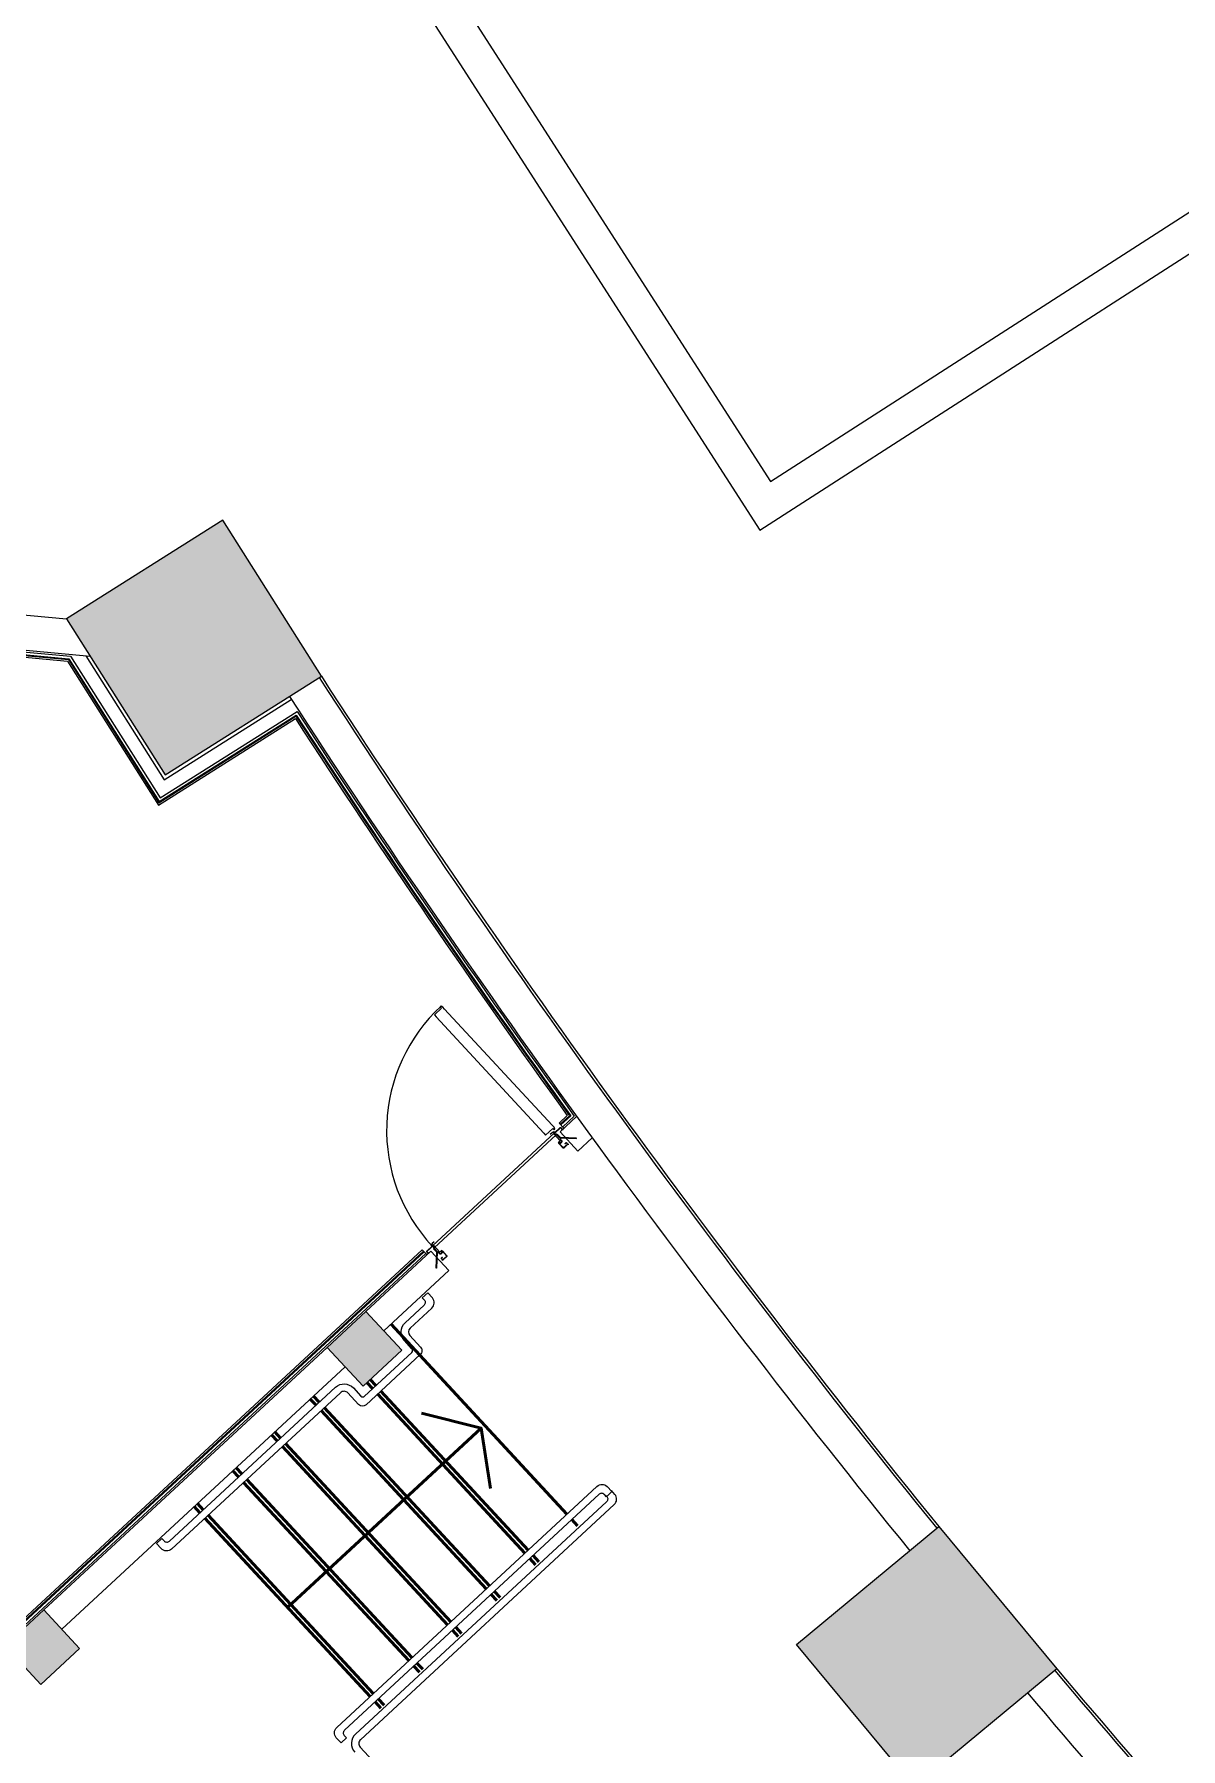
# Model space of a CAD drawing. Header units: centimetres. Extents: x 139057 to 200038, y 34824 to 80516.
# Drawn here: x 165815 to 166467, y 49141 to 50116 of the extents above; entities that cross this region are included whole.
import ezdxf

# ---------------------------------------------------------------- set-up
doc = ezdxf.new("R2010")
doc.units = ezdxf.units.CM
doc.header["$LTSCALE"] = 100
doc.linetypes.add('B-CORE-P1$0$HIDDEN', pattern=[9.525, 6.35, -3.175])
doc.linetypes.add('B-CORE-P1$0$HIDDEN2', pattern=[4.7625, 3.175, -1.5875])
doc.layers.get('0').update_dxf_attribs({"lineweight": 0})
for name, color, linetype, lineweight in [('410_STRUTTURE_001-AM_0', 7, 'Continuous', 0), ('430_TAVOLATI_001-AM_0', 3, 'Continuous', 0), ('437_RIVESTIMENTI_001-AM_0', 13, 'Continuous', 0), ('441_SERRAMENTI_001-AM_0', 1, 'Continuous', 0), ('448_SCALE_001-AM_0', 216, 'Continuous', 50)]:
    doc.layers.add(name, color=color, linetype=linetype, lineweight=lineweight)
for name, color, linetype in [('A-MCLS3-15', 50, 'Continuous'), ('A-MCTG1-10.5', 1, 'Continuous'), ('B-CORE-P1$0$A-DOOR', 1, 'Continuous')]:
    doc.layers.add(name, color=color, linetype=linetype)

# ---------------------------------------------------------------- blocks, each defined once
blk = doc.blocks.new('B-CORE-P1$0$metal-jambl')
at = {"layer": 'B-CORE-P1$0$A-DOOR'}
h = blk.add_hatch(dxfattribs=at)
h.set_pattern_fill('NET3', color=256, scale=4, angle=450, style=0)
h.set_pattern_definition([(272.5944, (-16591649.667, 36014377.735), (-12.686983, -0.57487), []), (212.5944, (-16591649.667, 36014377.735), (-6.841342, 10.699815), []), (152.5944, (-16591649.667, 36014377.735), (5.84564, 11.274684), [])])
edge = h.paths.add_edge_path()
edge.add_line((-16592314.1, 36008313.5), (-16592312.8, 36008313.5))
edge.add_line((-16592312.8, 36008313.5), (-16592312.8, 36008315.8))
edge.add_line((-16592312.8, 36008315.8), (-16592313.6, 36008316.4))
edge.add_line((-16592313.6, 36008316.4), (-16592314.4, 36008317.5))
edge.add_arc((-16592332.3, 36008314.5), 18.2, -3.12622, 9.45595, ccw=False)
h = blk.add_hatch(dxfattribs=at)
h.set_pattern_fill('NET3', color=256, scale=4, angle=180, style=0)
h.set_pattern_definition([(180, (-16586252.366, 36009165.777), (-2e-08, -12.7), []), (240, (-16586252.366, 36009165.777), (10.998523, -6.35), []), (300, (-16586252.366, 36009165.777), (10.998523, 6.35), [])])
edge = h.paths.add_edge_path()
edge.add_line((-16592281.1, 36008230.7), (-16592281.1, 36008232.1))
edge.add_line((-16592281.1, 36008232.1), (-16592278.9, 36008232.1))
edge.add_line((-16592278.9, 36008232.1), (-16592278.6, 36008231.4))
edge.add_line((-16592278.6, 36008231.4), (-16592276.8, 36008230.6))
edge.add_arc((-16592279.4, 36008207.5), 23.2, 83.55859, 94.13898)
for p, q in [((-16592270.8, 36008337.2, 0), (-16592270.8, 36008331, 0)), ((-16592270.8, 36008331, 0), (-16592260, 36008331, 0)), ((-16592260, 36008331, 0), (-16592260, 36008276, 0))]:
    blk.add_line(p, q, dxfattribs=at)
at = {"layer": 'B-CORE-P1$0$A-DOOR', "linetype": 'B-CORE-P1$0$HIDDEN'}
for p, q in [((-16592244.8, 36008341, 0), (-16592260, 36008341, 0)), ((-16592244.8, 36008276, 0), (-16592260, 36008276, 0))]:
    blk.add_line(p, q, dxfattribs=at)
at = {"layer": 'B-CORE-P1$0$A-DOOR', "color": 11, "linetype": 'B-CORE-P1$0$HIDDEN2', "elevation": 0}
blk.add_lwpolyline([(-16592274.2, 36008314.6), (-16592272.2, 36008314.6), (-16592272.2, 36008286.5), (-16592336.6, 36008222.1), (-16592338, 36008223.5), (-16592274.2, 36008287.3), (-16592274.2, 36008314.6)], dxfattribs=at)
at = {"layer": 'B-CORE-P1$0$A-DOOR', "color": 4}
for points in [[(-16592269.5, 36008245.5), (-16592276.5, 36008245.5, 0.414214), (-16592279.5, 36008242.5), (-16592279.5, 36008233.5, 0.414214), (-16592276.5, 36008230.5), (-16592247.5, 36008230.5, 0.414214), (-16592244.5, 36008233.5), (-16592244.5, 36008267.5, 0.414214), (-16592247.5, 36008270.5), (-16592250.5, 36008270.5, 0.414214), (-16592253.5, 36008267.5), (-16592253.5, 36008266.5, -0.414214), (-16592254.5, 36008265.5), (-16592263.3, 36008265.5, -0.414214), (-16592264.3, 36008266.5), (-16592264.3, 36008278.5, 0.414214), (-16592267.3, 36008281.5), (-16592268.3, 36008281.5, -0.414214), (-16592269.3, 36008282.5), (-16592269.3, 36008314.5, -0.414214), (-16592268.3, 36008315.5), (-16592267.3, 36008315.5, 0.414214), (-16592264.3, 36008318.5), (-16592264.3, 36008327.5, 0.414214), (-16592267.3, 36008330.5), (-16592311.5, 36008330.5, 0.414214), (-16592314.5, 36008327.5), (-16592314.5, 36008318.5, 0.414214), (-16592311.5, 36008315.5), (-16592309.5, 36008315.5), (-16592309.5, 36008317.5)], [(-16592269.5, 36008245.5), (-16592269.5, 36008243.5), (-16592276.5, 36008243.5, 0.414214), (-16592277.5, 36008242.5), (-16592277.5, 36008233.5, 0.414214), (-16592276.5, 36008232.5), (-16592247.5, 36008232.5, 0.414214), (-16592246.5, 36008233.5), (-16592246.5, 36008267.5, 0.414214), (-16592247.5, 36008268.5), (-16592250.5, 36008268.5, 0.414214), (-16592251.5, 36008267.5), (-16592251.5, 36008266.5, -0.414214), (-16592254.5, 36008263.5), (-16592263.3, 36008263.5, -0.414214), (-16592266.3, 36008266.5), (-16592266.3, 36008278.5, 0.414214), (-16592267.3, 36008279.5), (-16592268.3, 36008279.5, -0.414214), (-16592271.3, 36008282.5), (-16592271.3, 36008314.5, -0.414214), (-16592268.3, 36008317.5), (-16592267.3, 36008317.5, 0.414214), (-16592266.3, 36008318.5), (-16592266.3, 36008327.5, 0.414214), (-16592267.3, 36008328.5), (-16592311.5, 36008328.5, 0.414214), (-16592312.5, 36008327.5), (-16592312.5, 36008318.5, 0.414214), (-16592311.5, 36008317.5), (-16592309.5, 36008317.5)]]:
    blk.add_lwpolyline(points, format="xyb", dxfattribs=at)
at = {"layer": 'B-CORE-P1$0$A-DOOR', "elevation": 0}
for points in [[(-16592314.1, 36008313.5), (-16592314.1, 36008313.5), (-16592312.8, 36008313.5), (-16592312.8, 36008315.8), (-16592313.6, 36008316.4), (-16592314.4, 36008317.5, -0.054955), (-16592314.1, 36008313.5, -5.624069)], [(-16592281.1, 36008230.7), (-16592281.1, 36008230.7), (-16592281.1, 36008232.1), (-16592278.9, 36008232.1), (-16592278.6, 36008231.4), (-16592276.8, 36008230.6, 0.046198), (-16592281.1, 36008230.7, 5.624069)]]:
    blk.add_lwpolyline(points, format="xyb", dxfattribs=at)
at = {"layer": 'B-CORE-P1$0$A-DOOR'}
blk.add_arc((-16592258.5, 36008319.3, 0), 21.7, 94.07652, 124.42042, dxfattribs=at)
blk = doc.blocks.new('A$C07953CF6')
for p, q in [((472.8, 0.1), (-472.8, -0.1)), ((472.8, -14.9), (-472.8, -15.1))]:
    blk.add_line(p, q)
blk.add_lwpolyline([(482.6, 24.9), (482.6, 14.2), (488.9, 14.2, 0.133179), (492.6, 24.9), (492.6, 40.1), (492.6, 940.6), (492.6, 955.8, 0.133179), (488.9, 966.6), (482.6, 966.6), (482.6, 955.8), (427.6, 955.8), (427.6, 940.6), (427.6, 40.4), (427.6, 24.9)], format="xyb", close=True)
blk.add_arc((487.2, 5.2), 961.3, 89.90105, 180.31226)
at = {"rotation": 359.9995769551583}
blk.add_blockref('B-CORE-P1$0$metal-jambl', (16591528.6, -36008453.1), dxfattribs=at)
at = {"xscale": -1, "rotation": 0.0004230448417175126}
blk.add_blockref('B-CORE-P1$0$metal-jambl', (-16591528.6, -36008453.1), dxfattribs=at)

msp = doc.modelspace()

# ---------------------------------------------------------------- hatches: boundary and pattern name
at = {"layer": '410_STRUTTURE_001-AM_0'}
for points in [[(165978.28, 49750.71), (165922.2, 49839.47), (165833.43, 49783.39), (165889.51, 49694.62)], [(166002, 49347.21), (165981.62, 49369.22), (166003.63, 49389.61), (166024.02, 49367.6)], [(166329.31, 49267.35), (166396.31, 49186.51), (166315.46, 49119.51), (166248.46, 49200.36)], [(165818.84, 49177.6), (165798.46, 49199.62), (165820.47, 49220), (165840.86, 49197.99)]]:
    msp.add_hatch(color=256, dxfattribs=at).paths.add_polyline_path(points)

# ---------------------------------------------------------------- linework, layer by layer
at = {"layer": '410_STRUTTURE_001-AM_0', "elevation": 0}
for points in [[(165978.28, 49750.71), (165922.2, 49839.47), (165833.43, 49783.39), (165889.51, 49694.62)], [(166002, 49347.21), (165981.62, 49369.22), (166003.63, 49389.61), (166024.02, 49367.6)], [(166329.31, 49267.35), (166396.31, 49186.51), (166315.46, 49119.51), (166248.46, 49200.36)], [(165818.84, 49177.6), (165798.46, 49199.62), (165820.47, 49220), (165840.86, 49197.99)]]:
    msp.add_lwpolyline(points, close=True, dxfattribs=at)
at = {"layer": '430_TAVOLATI_001-AM_0'}
for p, q in [((165928.82, 50335.11, 0), (166233.54, 49861.44, 0)), ((165921.79, 50309.07, 0), (166227.55, 49833.79, 0)), ((166233.54, 49861.44, 0), (166610.36, 50103.84, 0)), ((166227.55, 49833.79, 0), (166604.36, 50076.2, 0)), ((165802.75, 49786.24, 0), (165833.43, 49783.39, 0)), ((165790.21, 49767.32, 0), (165846.91, 49762.05, 0))]:
    msp.add_line(p, q, dxfattribs=at)
for centre, radius, start, end in [((170598.96, 52737.25, 0), 5503.32, 212.87614, 219.1005), ((170598.96, 52737.25, 0), 5501.82, 212.8763, 219.10035), ((170598.96, 52737.25, 0), 5523.32, 212.874, 219.10249), ((170572.83, 52715.16, 0), 5469.11, 220.19359, 225.41666), ((170572.83, 52715.16, 0), 5467.61, 220.19374, 225.41651), ((170572.83, 52715.16, 0), 5489.11, 220.1916, 225.41862)]:
    msp.add_arc(centre, radius, start, end, dxfattribs=at)
at = {"layer": '437_RIVESTIMENTI_001-AM_0'}
for p, q in [((165799.07, 49763.48, 0), (165834.48, 49760.19, 0)), ((165799.57, 49762.43, 0), (165833.9, 49759.24, 0)), ((165833.9, 49759.24, 0), (165885.62, 49677.38, 0)), ((165834.48, 49760.19, 0), (165885.93, 49678.76, 0)), ((165885.62, 49677.38, 0), (165963.52, 49726.6, 0)), ((165885.93, 49678.76, 0), (165963.82, 49727.97, 0)), ((166113.44, 49496.74, 0), (166118.08, 49501.04, 0)), ((166114.12, 49496.01, 0), (166119.41, 49500.91, 0)), ((165808.74, 49214.58, 0), (166035.65, 49424.71, 0)), ((165808.97, 49213.44, 0), (166036.33, 49423.97, 0))]:
    msp.add_line(p, q, dxfattribs=at)
for radius, start, end in [(5527.32, 213.00316, 215.83783), (5526.32, 212.99292, 215.84701)]:
    msp.add_arc((170598.96, 52737.25, 0), radius, start, end, dxfattribs=at)
at = {"layer": '441_SERRAMENTI_001-AM_0', "elevation": 0}
for points in [[(166028.73, 49380.14), (166041.07, 49391.57, 0.398577), (166041.44, 49397.35), (166038.73, 49400.28), (166035.65, 49397.43), (166036.79, 49396.19, -0.414214), (166036.68, 49393.22), (166025.89, 49383.23)], [(165989.12, 49343.46), (165893.15, 49254.59, -0.414214), (165887.22, 49254.82), (165884.52, 49257.73), (165887.6, 49260.59), (165888.87, 49259.21, 0.421341), (165891.88, 49259.14), (165986.27, 49346.54, -0.414131), (165996.45, 49346.15), (166000.72, 49341.54, 0.414213), (166002.84, 49341.46), (166029.69, 49366.33, 0.414214), (166029.77, 49368.45), (166025.5, 49373.06, -0.414213), (166025.89, 49383.23)], [(166028.75, 49380.15), (166028.75, 49380.15, 0.414213), (166028.58, 49375.91), (166034.69, 49369.32, -0.414214), (166034.52, 49365.08), (166003.71, 49336.54, -0.414213), (165999.47, 49336.71), (165993.36, 49343.3, 0.414214), (165989.12, 49343.46)], [(165989.48, 49144.39), (165986.78, 49147.3, -0.414214), (165987.01, 49153.24), (166134.93, 49290.21, -0.398577), (166140.72, 49290.14), (166143.44, 49287.21), (166140.35, 49284.35), (166139.21, 49285.59, 0.414214), (166136.24, 49285.7), (165991.44, 49151.62, 0.421341), (165991.29, 49148.62), (165992.56, 49147.24), (165989.48, 49144.39)], [(166140.04, 49284.97), (166140.51, 49284.46, -0.414214), (166140.4, 49281.49), (165997.61, 49149.27)], [(166000.47, 49146.19), (166144.79, 49279.84, 0.398577), (166145.17, 49285.62), (166143.12, 49287.83), (166143.12, 49287.83)]]:
    msp.add_lwpolyline(points, format="xyb", dxfattribs=at)
msp.add_lwpolyline([(166146.06, 48984.69), (166000.37, 49142.03)], dxfattribs=at)
at = {"layer": '441_SERRAMENTI_001-AM_0'}
for radius, start, end in [(7.19, 132.04147, 222.80015), (2.99, 131.14741, 222.80075)]:
    msp.add_arc((166002.56, 49144.06, 0), radius, start, end, dxfattribs=at)
at = {"layer": '448_SCALE_001-AM_0', "linetype": 'Continuous'}
for p, q in [((166117.83, 49274.38, 0), (166017.87, 49382.33, 0)), ((166007.42, 49345.78, 0), (166004.2, 49349.26, 0)), ((166009.26, 49347.48, 0), (166006.03, 49350.96, 0)), ((165975.26, 49336.35, 0), (165972, 49339.87, 0)), ((165977.1, 49338.05, 0), (165973.84, 49341.57, 0)), ((166093.98, 49252.3, 0), (166010.31, 49342.66, 0)), ((166095.82, 49254, 0), (166012.15, 49344.36, 0)), ((166071.97, 49231.92, 0), (165978.12, 49333.27, 0)), ((166073.81, 49233.62, 0), (165979.95, 49334.97, 0)), ((165955.09, 49317.67, 0), (165951.83, 49321.19, 0)), ((165959.01, 49221.44, 0), (166069.07, 49323.36, 0)), ((165953.25, 49315.97, 0), (165949.99, 49319.49, 0)), ((166049.96, 49211.53, 0), (165956.11, 49312.89, 0)), ((166051.79, 49213.23, 0), (165957.94, 49314.59, 0)), ((165933.08, 49297.28, 0), (165929.81, 49300.81, 0)), ((165931.24, 49295.59, 0), (165927.98, 49299.11, 0)), ((166027.95, 49191.15, 0), (165934.09, 49292.5, 0)), ((166029.78, 49192.85, 0), (165935.93, 49294.2, 0)), ((165909.23, 49275.2, 0), (165905.97, 49278.72, 0)), ((165911.06, 49276.9, 0), (165907.8, 49280.42, 0)), ((166005.94, 49170.77, 0), (165912.08, 49272.12, 0)), ((166007.77, 49172.47, 0), (165913.92, 49273.82, 0)), ((166123.95, 49267.78, 0), (166120.68, 49271.3, 0)), ((166100.1, 49245.7, 0), (166096.84, 49249.22, 0)), ((166101.93, 49247.4, 0), (166098.67, 49250.92, 0)), ((166078.09, 49225.31, 0), (166074.83, 49228.84, 0)), ((166079.92, 49227.01, 0), (166076.66, 49230.53, 0)), ((166056.08, 49204.93, 0), (166052.81, 49208.45, 0)), ((166057.91, 49206.63, 0), (166054.65, 49210.15, 0)), ((166034.06, 49184.55, 0), (166030.8, 49188.07, 0)), ((166035.9, 49186.25, 0), (166032.64, 49189.77, 0)), ((166012.05, 49164.16, 0), (166008.79, 49167.69, 0)), ((166013.89, 49165.86, 0), (166010.62, 49169.38, 0))]:
    msp.add_line(p, q, dxfattribs=at)
at = {"layer": '448_SCALE_001-AM_0', "linetype": 'Continuous', "elevation": 0}
msp.add_lwpolyline([(166035.27, 49331.82), (166069.07, 49323.36), (166074.38, 49288.92)], dxfattribs=at)
at = {"layer": 'A-MCLS3-15'}
for p, q in [((166113.96, 49491.77, 0), (166123.4, 49500.51, 0)), ((166124.15, 49480.76, 0), (166113.95, 49491.78, 0)), ((166124.15, 49480.76, 0), (166132.27, 49488.28, 0)), ((166003.63, 49389.61, 0), (166040.58, 49423.82, 0)), ((166050.78, 49412.82, 0), (166040.57, 49423.84, 0)), ((166013.82, 49378.6, 0), (166050.78, 49412.82, 0)), ((165820.47, 49220, 0), (165981.62, 49369.22, 0)), ((165830.66, 49208.99, 0), (165991.81, 49358.22, 0))]:
    msp.add_line(p, q, dxfattribs=at)
at = {"layer": 'A-MCTG1-10.5'}
for p, q in [((165798.07, 49765.59, 0), (165835.65, 49762.09, 0)), ((165798.82, 49764.01, 0), (165834.77, 49760.67, 0)), ((165834.77, 49760.67, 0), (165886.09, 49679.45, 0)), ((165886.09, 49679.45, 0), (165963.97, 49728.65, 0)), ((166116.15, 49493.82, 0), (166113.44, 49496.74, 0)), ((166114.46, 49495.64, 0), (166120.07, 49500.84, 0)), ((166115.48, 49494.54, 0), (166122.07, 49500.64, 0)), ((165809.09, 49212.87, 0), (166036.67, 49423.61, 0)), ((165809.45, 49211.15, 0), (166037.69, 49422.51, 0)), ((166038.37, 49421.77, 0), (166035.65, 49424.71, 0))]:
    msp.add_line(p, q, dxfattribs=at)
at = {"layer": 'A-MCTG1-10.5', "elevation": 0}
for points in [[(165835.65, 49762.09), (165886.56, 49681.52), (165964.43, 49730.7)], [(165844.4, 49762.28), (165888.89, 49691.86), (165961.19, 49737.54)]]:
    msp.add_lwpolyline(points, dxfattribs=at)
at = {"layer": 'A-MCTG1-10.5'}
for radius, start, end in [(5524.32, 212.97243, 215.86538), (5525.82, 212.9878, 215.8516)]:
    msp.add_arc((170598.96, 52737.25, 0), radius, start, end, dxfattribs=at)

# ---------------------------------------------------------------- block references
at = {"layer": '441_SERRAMENTI_001-AM_0', "xscale": 0.1, "yscale": 0.1, "zscale": 0.1, "rotation": 42.79994687704518}
msp.add_blockref('A$C07953CF6', (166076.1, 49459.04, 0), dxfattribs=at)

doc.saveas('drawing.dxf')
